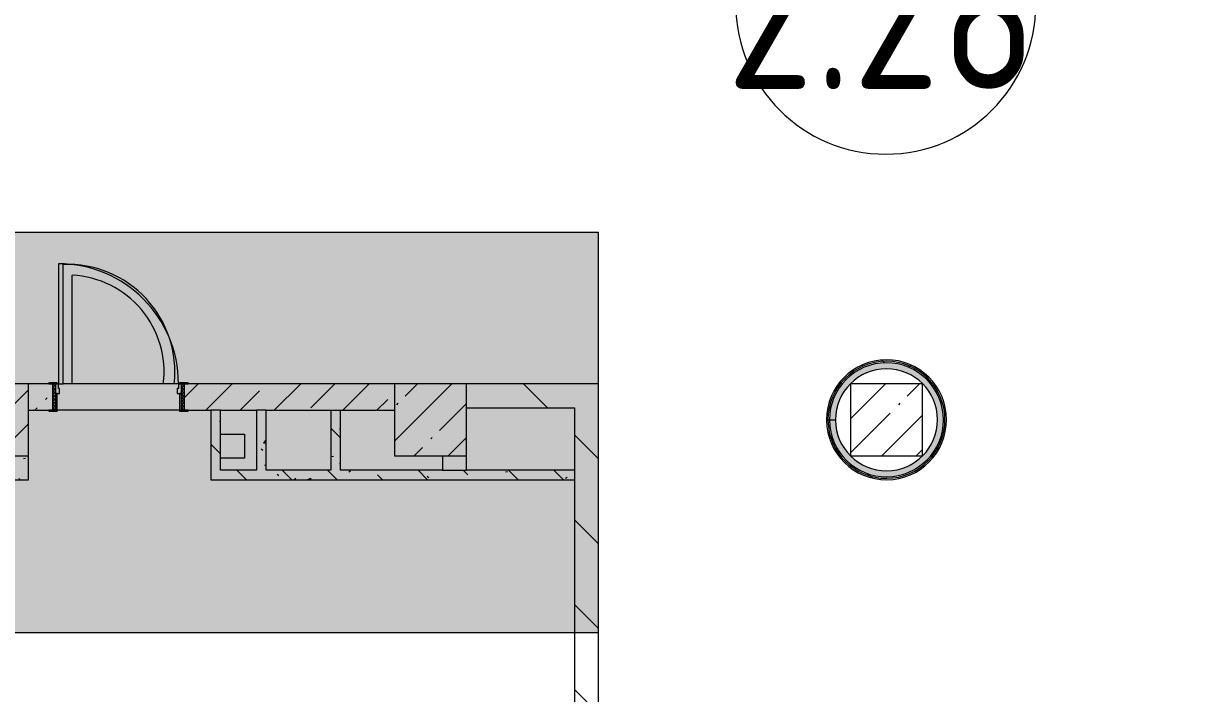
# Model space of a CAD drawing. Header units: millimetres. Extents: x 11693 to 241752, y -8553 to 29926.
# Drawn here: x 115860 to 125715, y 5321 to 10900 of the extents above; entities that cross this region are included whole.
import ezdxf

# ---------------------------------------------------------------- set-up
doc = ezdxf.new("R2010")
doc.units = ezdxf.units.MM
for name, color, linetype, lineweight in [('A-AREA-IDEN', 7, 'Continuous', 9), ('A-DETL', 7, 'Continuous', 5), ('A-WALL-2', 7, 'Continuous', 9), ('I-WALL-3', 7, 'Continuous', 5), ('S-COLS', 7, 'Continuous', 5)]:
    doc.layers.add(name, color=color, linetype=linetype, lineweight=lineweight)
doc.layers.add('A-DETL-GENF-2', color=7, linetype='Continuous', lineweight=9, true_color=0x4994b4, transparency=0.4)
for name, color, linetype, lineweight, true_color in [('A-DOOR-2', 7, 'Continuous', 5, 0xaaaaaa), ('A-DOOR-3', 7, 'Continuous', 5, 0xe2e2e2), ('A-DOOR-4', 7, 'Continuous', 5, 0x6f9cb0), ('A-DOOR-FRAM-2', 7, 'Continuous', 5, 0xe2e2e2), ('A-DOOR-FRAM-3', 7, 'Continuous', 5, 0xaaaaaa), ('A-DOOR-FRAM-4', 7, 'Continuous', 5, 0x6f9cb0), ('A-FLOR-2', 7, 'Continuous', 5, 0x6f9cb0), ('A-WALL-6', 7, 'Continuous', 9, 0x2b586c), ('I-WALL-1', 7, 'Continuous', 5, 0xe7e7e7), ('I-WALL-4', 7, 'Continuous', 5, 0x2b586c), ('I-WALL-5', 7, 'Continuous', 5, 0x787878), ('S-COLS-1', 7, 'Continuous', 5, 0x2b586c)]:
    doc.layers.add(name, color=color, linetype=linetype, lineweight=lineweight, true_color=true_color)
doc.styles.add('GOST Common_3', font='GOST_Common.ttf', dxfattribs={"width": 0.9, "height": 1250})
pattern_1 = [(135, (89739.8, 0), (-353.553, -353.553), [])]
pattern_2 = [(135, (89739.8, 0), (-377.171, -377.171), [533.4, -88.9, 17.78, -88.9]), (135, (89739.8, 376.94), (-377.171, -377.171), []), (50, (89739.8, 0), (637.6445, -55.787), [66.675, -733.425]), (355, (89739.8, 0), (-123.35, 668.699), [53.34, -586.74]), (100.451, (89792.95, -4.65), (514.299, 612.908), [56.665, -623.315]), (46.184, (89739.8, 177.8), (948.776, -147.15), [100.012, -1100.137]), (96.636, (89818.9, 165.5), (830.91, 865.997), [84.998, -934.973]), (351.184, (89739.8, 177.8), (830.918, 865.988), [80.01, -880.11]), (21, (89828.7, 133.35), (530.651, -357.928), [66.675, -733.425]), (326, (89828.7, 133.35), (216.308, 644.658), [53.34, -586.74]), (71.451, (89872.94, 103.5), (746.96, 286.724), [56.665, -623.315]), (37.5, (89739.81, 0), (10.8105, 295.9426), [16.764, -562.864, 16.764, -578.866, -588.962]), (37.5, (89739.81, 0), (10.8105, 295.9426), [-1175.258, 16.764, -572.198]), (7.5, (89739.8, 0), (233.869, 350.6318), [16.764, -322.834, 16.764, -549.529, -224.472]), (7.5, (89739.8, 0), (233.869, 350.6318), [-905.891, 16.764, -207.708]), (327.5, (89541.57, 0), (474.5678, -20.0513), [16.764, -205.486, 16.764, -676.656, -920.115]), (327.5, (89541.57, 0), (474.5678, -20.0513), [-915.67, 16.764, -903.351]), (317.5, (89452.67, 0), (518.452, 88.9934), [16.764, -272.161, 16.764, -443.738, -653.415]), (317.5, (89452.67, 0), (518.452, 88.9934), [-749.427, 16.764, -636.651])]
pattern_3 = [(45, (89739.8, 0), (-530.33, 530.33), []), (135, (89739.8, 0), (-530.33, -530.33), [])]

# ---------------------------------------------------------------- blocks, each defined once
blk = doc.blocks.new('BSC_Колонна _Прямоугольная - 600х600-23286269-Общий план 2 этажа с размещением фрагментов 2_1-2_7')
at = {"layer": 'S-COLS'}
h = blk.add_hatch(dxfattribs=at)
h.set_pattern_fill('FP_30', color=256, style=0, pattern_type=2)
h.set_pattern_definition([(45, (-29509.74, -7600), (-285.123, 285.123), []), (45, (-29224.6, -7600), (-285.123, 285.123), [504.031, -100.806, 16.764, -84.042])])
h.paths.add_polyline_path([(-300, -300), (300, -300), (300, 300), (-300, 300)])
at = {"layer": 'S-COLS-1'}
for p, q in [((300, 300), (-300, 300)), ((-300, 300), (-300, -300)), ((300, -300), (300, 300)), ((-300, -300), (300, -300))]:
    blk.add_line(p, q, dxfattribs=at)
blk = doc.blocks.new('BSC_Колонна _Прямоугольная - 600х600-V50-Общий план 2 этажа с размещением фрагментов 2_1-2_7')
at = {"layer": 'S-COLS'}
h = blk.add_hatch(dxfattribs=at)
h.set_pattern_fill('FP_53', color=256, style=0, pattern_type=2)
h.set_pattern_definition([(45, (-25860, -7600), (-285.123, 285.123), []), (45, (-25574.88, -7600), (-285.123, 285.123), [504.031, -100.806, 16.764, -84.042])])
h.paths.add_polyline_path([(-300, -300), (300, -300), (300, 300), (-300, 300)])
at = {"layer": 'S-COLS-1'}
for p, q in [((300, 300), (-300, 300)), ((-300, 300), (-300, -300)), ((300, -300), (300, 300)), ((-300, -300), (300, -300))]:
    blk.add_line(p, q, dxfattribs=at)
blk = doc.blocks.new('BSC_Колонна _Прямоугольная - 600х600-V67-Общий план 2 этажа с размещением фрагментов 2_1-2_7')
at = {"layer": 'S-COLS'}
h = blk.add_hatch(dxfattribs=at)
h.set_pattern_fill('FP_75', color=256, style=0, pattern_type=2)
h.set_pattern_definition([(45, (-33310, -7600), (-285.123, 285.123), []), (45, (-33024.88, -7600), (-285.123, 285.123), [504.031, -100.806, 16.764, -84.042])])
h.paths.add_polyline_path([(300, -300), (300, 300), (-300, 300), (-300, -300), (-29.3, -300)])
for p, q in [((300, 300), (-300, 300)), ((-300, 300), (-300, -300)), ((300, -300), (300, 300)), ((-300, -300), (300, -300))]:
    blk.add_line(p, q, dxfattribs=at)
blk = doc.blocks.new('110_Дверь_СКБ_1Ст_Внутренняя1 - Д-4к_п__1100x2100h_Артистические EI30-V127-Общий план 2 этажа с размещением фрагментов 2_1-2_7')
at = {"layer": 'A-DOOR-2'}
h = blk.add_hatch(dxfattribs=at)
h.set_pattern_fill('FP_17', color=256, style=0, pattern_type=2)
h.set_pattern_definition([(135, (1751.41, 174.685), (-14.14214, -14.14214), []), (225, (1751.41, 174.685), (14.14214, -14.14214), [])])
h.paths.add_polyline_path([(562.5, -110), (562.5, 110), (537.5, 110), (537.5, -110)])
at = {"layer": 'A-DOOR-3'}
h = blk.add_hatch(color=256, dxfattribs=at)
h.paths.add_polyline_path([(502.5, 30), (537.5, 30), (537.5, 110), (512.5, 110), (512.5, 70), (502.5, 70)])
h.paths.add_polyline_path([(-477.5, 30), (-477.5, 70), (-487.5, 70), (-487.5, 110), (-512.5, 110), (-512.5, 30)])
at = {"layer": 'A-DOOR-FRAM-2'}
for points in [[(-447.5, 110), (-447.5, 1110), (-487.5, 1110), (-487.5, 110)], [(-497.5, 110), (-497.5, 118), (-567.5, 118), (-567.5, 110)], [(592.5, 110), (592.5, 118), (522.5, 118), (522.5, 110)], [(-497.5, -110), (-497.5, 30), (-512.5, 30), (-512.5, -110)], [(537.5, -110), (537.5, 30), (522.5, 30), (522.5, -110)], [(-497.5, -118), (-497.5, -110), (-567.5, -110), (-567.5, -118)], [(592.5, -118), (592.5, -110), (522.5, -110), (522.5, -118)]]:
    blk.add_hatch(color=256, dxfattribs=at).paths.add_polyline_path(points)
at = {"layer": 'A-DOOR-FRAM-3'}
h = blk.add_hatch(dxfattribs=at)
h.set_pattern_fill('FP_18', color=256, style=0, pattern_type=2)
h.set_pattern_definition([(45, (-371.384, 174.685), (-14.1421, 14.1421), []), (135, (-371.384, 174.685), (-14.1421, -14.1421), [])])
h.paths.add_polyline_path([(-512.5, -110), (-512.5, 110), (-537.5, 110), (-537.5, -110)])
at = {"layer": 'A-DOOR-4'}
for p, q in [((-487.5, 1110), (-487.5, 110)), ((-447.5, 1110), (-487.5, 1110)), ((-447.5, 110), (-447.5, 1110)), ((-487.5, 110), (-447.5, 110))]:
    blk.add_line(p, q, dxfattribs=at)
blk.add_arc((-487.5, 110), 1000, 360, 90, dxfattribs=at)
at = {"layer": 'A-DOOR-FRAM-4'}
for p, q in [((-497.5, 118), (-567.5, 118)), ((-567.5, 118), (-567.5, 110)), ((-567.5, 110), (-497.5, 110)), ((-512.5, 110), (-537.5, 110)), ((-537.5, 110), (-537.5, -110)), ((-487.5, 110), (-512.5, 110)), ((-512.5, 110), (-512.5, 30)), ((-512.5, -110), (-512.5, 110)), ((-497.5, 110), (-512.5, 110)), ((-512.5, 110), (-512.5, 109)), ((-512.5, 109), (-497.5, 109)), ((-497.5, 110), (-497.5, 118)), ((-497.5, 109), (-497.5, 110)), ((-487.5, 70), (-487.5, 110)), ((512.5, 110), (512.5, 70)), ((537.5, 110), (512.5, 110)), ((592.5, 118), (522.5, 118)), ((522.5, 118), (522.5, 110)), ((537.5, 110), (522.5, 110)), ((522.5, 110), (522.5, 109)), ((522.5, 110), (592.5, 110)), ((522.5, 109), (537.5, 109)), ((537.5, 30), (537.5, 110)), ((562.5, 110), (537.5, 110)), ((537.5, 110), (537.5, -110)), ((537.5, 109), (537.5, 110)), ((562.5, -110), (562.5, 110)), ((592.5, 110), (592.5, 118)), ((-512.5, 30), (-477.5, 30)), ((-497.5, 30), (-512.5, 30)), ((-512.5, 30), (-512.5, -110)), ((-497.5, -110), (-497.5, 30)), ((-477.5, 70), (-487.5, 70)), ((-477.5, 30), (-477.5, 70)), ((512.5, 70), (502.5, 70)), ((502.5, 70), (502.5, 30)), ((502.5, 30), (537.5, 30)), ((537.5, 30), (522.5, 30)), ((522.5, 30), (522.5, -110)), ((537.5, -110), (537.5, 30)), ((-497.5, -110), (-567.5, -110)), ((-567.5, -110), (-567.5, -118)), ((-567.5, -118), (-497.5, -118)), ((-537.5, -110), (-512.5, -110)), ((-512.5, -110), (-497.5, -110)), ((-497.5, -118), (-497.5, -110)), ((522.5, -110), (537.5, -110)), ((592.5, -110), (522.5, -110)), ((522.5, -110), (522.5, -118)), ((522.5, -118), (592.5, -118)), ((537.5, -110), (562.5, -110)), ((592.5, -118), (592.5, -110))]:
    blk.add_line(p, q, dxfattribs=at)
blk = doc.blocks.new('Марка_Помещения - Номер-25198446-Общий план 2 этажа с размещением фрагментов 2_1-2_7')
at = {"layer": 'A-AREA-IDEN'}
for start, end in [(360, 180), (180, 360)]:
    blk.add_arc((0, 0), 2.5, start, end, dxfattribs=at)

msp = doc.modelspace()

# ---------------------------------------------------------------- hatches: boundary and pattern name
at = {"layer": 'A-DETL-GENF-2'}
h = msp.add_hatch(color=256, dxfattribs=at)
h.paths.add_polyline_path([(155380.5, -100), (161610.5, -100), (161610.5, 7900), (155380.5, 7900), (155380.5, -45.4)])
h.paths.add_polyline_path([(109196.3, 5828), (120649.8, 5828), (120649.8, 9159), (98665.8, 9159), (98665.8, 5828), (101004.1, 5828)])
h.paths.add_polyline_path([(92812, 10900), (93999.8, 10900), (93999.8, 15358.1), (89471.8, 15358.1), (89471.8, 10900), (90763.9, 10900)])
h.paths.add_polyline_path([(103449.8, 10900), (109949.8, 10900), (109949.8, 15200), (103449.8, 15200), (103449.8, 13326.8)])
h.paths.add_polyline_path([(175269.8, 14480), (181689.8, 14480), (181689.8, 21558), (175269.8, 21558), (175269.8, 14542.4)])
h.paths.add_polyline_path([(163779.8, 22180), (163779.8, 27350), (160469.8, 27350), (160469.8, 22180), (162445.3, 22180)])
h.paths.add_polyline_path([(174489.8, 22600), (174489.8, 27350), (170809.8, 27350), (170809.8, 22600), (172685.5, 22600)])
at = {"layer": 'I-WALL-1'}
msp.add_hatch(color=256, dxfattribs=at).paths.add_polyline_path([(123072, 7125.5), (123147.7, 7135.2), (123220.9, 7156.9), (123289.7, 7190), (123367.5, 7248.5), (123407, 7286.9), (123452.6, 7348.2), (123487.7, 7415.9), (123511.5, 7488.5), (123523.4, 7563.9), (123523.1, 7640.2), (123510.6, 7715.5), (123486.1, 7787.8), (123449.6, 7856.3), (123404.3, 7916.2), (123349.1, 7968.9), (123286.1, 8012), (123217.1, 8044.6), (123143.7, 8065.6), (123067.9, 8074.7), (122991.6, 8071.4), (122916.9, 8056), (122845.5, 8028.8), (122779.5, 7990.6), (122720.4, 7942.2), (122651.7, 7856.3), (122629.1, 7820.5), (122599.2, 7750.2), (122580.9, 7676.1), (122574.8, 7600), (122624.8, 7600), (122630.9, 7671.7), (122649, 7741.4), (122678.6, 7807), (122718.9, 7866.7), (122768.7, 7918.7), (122826.5, 7961.6), (122890.7, 7994.1), (122959.5, 8015.3), (123030.9, 8024.6), (123102.8, 8021.7), (123173.2, 8006.7), (123240.1, 7980), (123301.5, 7942.5), (123355.7, 7895.1), (123401.1, 7839.2), (123436.4, 7776.5), (123460.7, 7708.7), (123473.1, 7637.8), (123473.4, 7565.8), (123461.6, 7494.8), (123437.9, 7426.8), (123403.1, 7363.8), (123349.7, 7300), (123286.4, 7248.5), (123243.3, 7221.6), (123176.7, 7194.4), (123106.4, 7178.8), (123020.5, 7177), (122963.1, 7183.9), (122894.1, 7204.6), (122813.1, 7248.5), (122749.8, 7301.1), (122721.2, 7330.5), (122680.4, 7389.8), (122650.3, 7455.2), (122631.5, 7524.7), (122624.8, 7596.4), (122574.8, 7595.9), (122581.6, 7519.9), (122600.5, 7445.9), (122631, 7375.9), (122672.3, 7311.7), (122731.4, 7248.5), (122782.8, 7207.1), (122849.2, 7169.4), (122920.8, 7142.9), (123020.5, 7127.3)])
at = {"layer": 'I-WALL-3'}
h = msp.add_hatch(dxfattribs=at)
h.set_pattern_fill('FP_169', color=256, style=0, pattern_type=2)
h.set_pattern_definition(pattern_3)
h.paths.add_polyline_path([(123053, 7100), (123131.1, 7106.7), (123207.2, 7125.4), (123279.4, 7155.8), (123346, 7197.1), (123405.4, 7248.5), (123455.8, 7308.2), (123496.4, 7375.2), (123532.5, 7475.2), (123544, 7524), (123549.8, 7602.1), (123543.3, 7680.2), (123524.7, 7756.3), (123477.4, 7856.3), (123453.3, 7895.3), (123402.2, 7954.7), (123342.5, 8005.4), (123275.6, 8046.1), (123203.1, 8075.9), (123126.9, 8094), (123020.5, 8097.7), (122970.6, 8093.7), (122894.5, 8075.3), (122822.2, 8045.2), (122755.4, 8004.1), (122695.9, 7953.2), (122645.1, 7893.5), (122604.2, 7826.7), (122574.2, 7754.3), (122556, 7678.1), (122549.8, 7600), (122562.3, 7600), (122568.6, 7678.1), (122587.3, 7754.2), (122637, 7856.3), (122659.8, 7892.5), (122711.7, 7951.2), (122772.4, 8000.8), (122840.1, 8040.1), (122913.4, 8068), (123020.5, 8085.1), (123068.4, 8087.1), (123146.2, 8077.9), (123221.5, 8056.3), (123292.4, 8022.9), (123357, 7978.6), (123413.6, 7924.5), (123463.9, 7856.3), (123497.6, 7792.8), (123522.7, 7718.5), (123535.6, 7641.3), (123532.5, 7541.6), (123523.7, 7485.5), (123499.2, 7411.1), (123463.2, 7341.5), (123416.4, 7278.7), (123360.2, 7224.1), (123296, 7179.2), (123225.4, 7145.2), (123150.3, 7123), (123072.5, 7113), (122994.2, 7115.7), (122917.4, 7130.8), (122843.9, 7158.1), (122775.8, 7196.8), (122712.4, 7248.5), (122662.4, 7304.1), (122620, 7370), (122588.7, 7441.9), (122569.3, 7517.8), (122562.3, 7595.8), (122549.8, 7595.7), (122556.6, 7517.7), (122575.6, 7441.6), (122606.1, 7369.5), (122647.6, 7303), (122698.9, 7243.8), (122758.9, 7193.4), (122826, 7152.9), (122898.6, 7123.4), (122974.9, 7105.6), (123020.5, 7102.4)])
h = msp.add_hatch(dxfattribs=at)
h.set_pattern_fill('FP_169', color=256, style=0, pattern_type=2)
h.set_pattern_definition(pattern_3)
h.paths.add_polyline_path([(123072.5, 7113), (123150.3, 7123), (123225.4, 7145.2), (123296, 7179.2), (123385.3, 7248.5), (123416.4, 7278.7), (123463.2, 7341.5), (123499.2, 7411.1), (123523.7, 7485.5), (123535.9, 7562.9), (123532.5, 7659.5), (123522.7, 7718.5), (123497.6, 7792.8), (123460.9, 7862), (123413.6, 7924.5), (123357, 7978.6), (123292.4, 8022.9), (123221.5, 8056.3), (123146.2, 8077.9), (123068.4, 8087.1), (122990.1, 8083.8), (122913.4, 8068), (122840.1, 8040.1), (122772.4, 8000.8), (122711.7, 7951.2), (122659.8, 7892.5), (122618, 7826.3), (122587.3, 7754.2), (122568.6, 7678.1), (122562.3, 7600), (122574.8, 7600), (122580.9, 7676.1), (122599.2, 7750.2), (122629.1, 7820.5), (122669.8, 7885), (122720.4, 7942.2), (122779.5, 7990.6), (122845.5, 8028.8), (122916.9, 8056), (123020.5, 8072.6), (123067.9, 8074.7), (123143.7, 8065.6), (123217.1, 8044.6), (123286.1, 8012), (123349.1, 7968.9), (123404.3, 7916.2), (123450.4, 7855.3), (123486.1, 7787.8), (123510.6, 7715.5), (123523.1, 7640.2), (123523.4, 7563.9), (123511.5, 7488.5), (123487.7, 7415.9), (123452.6, 7348.2), (123407, 7286.9), (123352.2, 7233.7), (123289.7, 7190), (123220.9, 7156.9), (123147.7, 7135.2), (123072, 7125.5), (122995.7, 7128.1), (122920.8, 7142.9), (122849.2, 7169.4), (122782.8, 7207.1), (122723.3, 7255), (122672.3, 7311.7), (122631, 7375.9), (122600.5, 7445.9), (122581.6, 7519.9), (122574.8, 7595.9), (122562.3, 7595.8), (122569.3, 7517.8), (122588.7, 7441.9), (122620, 7370), (122662.4, 7304.1), (122714.7, 7245.9), (122775.8, 7196.8), (122843.9, 7158.1), (122917.4, 7130.8), (123020.5, 7114.8)])
h = msp.add_hatch(dxfattribs=at)
h.set_pattern_fill('FP_57', color=256, style=0, pattern_type=2)
h.set_pattern_definition([(45, (89739.8, 0), (-285.123, 285.123), []), (45, (90024.94, 0), (-285.123, 285.123), [504.031, -100.806, 16.764, -84.042])])
h.paths.add_polyline_path([(115899.8, 7680), (116099.8, 7680), (116099.8, 7900), (115899.8, 7900)])
h.paths.add_polyline_path([(118949.6, 7680), (118949.6, 7900), (117199.8, 7900), (117199.8, 7680), (118412.4, 7680)])
h = msp.add_hatch(dxfattribs=at)
h.set_pattern_fill('FP_60', color=256, style=0, pattern_type=2)
h.set_pattern_definition(pattern_1)
h.paths.add_polyline_path([(120449.8, 7700), (120649.8, 7700), (120649.8, 7900), (119549.6, 7900), (119549.6, 7700)])
h = msp.add_hatch(dxfattribs=at)
h.set_pattern_fill('FP_60', color=256, style=0, pattern_type=2)
h.set_pattern_definition(pattern_1)
h.paths.add_polyline_path([(120449.8, 5828), (120649.8, 5828), (120649.8, 7700), (120449.8, 7700), (120449.8, 5858.3)])
h = msp.add_hatch(dxfattribs=at)
h.set_pattern_fill('FP_60', color=256, style=0, pattern_type=2)
h.set_pattern_definition(pattern_1)
h.paths.add_polyline_path([(120460.5, 100), (120649.8, 100), (120649.8, 5828), (120449.8, 5828), (120449.8, 100)])
at = {"layer": 'I-WALL-5'}
h = msp.add_hatch(dxfattribs=at)
h.set_pattern_fill('FP_68', color=256, style=0, pattern_type=2)
h.set_pattern_definition(pattern_2)
h.paths.add_polyline_path([(117499.8, 7100), (117499.8, 7680), (117419.8, 7680), (117419.8, 7100)])
h = msp.add_hatch(dxfattribs=at)
h.set_pattern_fill('FP_68', color=256, style=0, pattern_type=2)
h.set_pattern_definition(pattern_2)
h.paths.add_polyline_path([(117879.8, 7180), (117879.8, 7680), (117799.8, 7680), (117799.8, 7180)])
h = msp.add_hatch(dxfattribs=at)
h.set_pattern_fill('FP_68', color=256, style=0, pattern_type=2)
h.set_pattern_definition(pattern_2)
h.paths.add_polyline_path([(118499.6, 7180), (118499.6, 7680), (118419.6, 7680), (118419.6, 7180)])
h = msp.add_hatch(dxfattribs=at)
h.set_pattern_fill('FP_68', color=256, style=0, pattern_type=2)
h.set_pattern_definition(pattern_2)
h.paths.add_polyline_path([(115899.8, 7100), (115899.8, 7300), (115819.8, 7300), (115819.8, 7100)])
h = msp.add_hatch(dxfattribs=at)
h.set_pattern_fill('FP_68', color=256, style=0, pattern_type=2)
h.set_pattern_definition(pattern_2)
h.paths.add_polyline_path([(119436.5, 7100), (120449.8, 7100), (120449.8, 7180), (117499.8, 7180), (117499.8, 7100)])

# ---------------------------------------------------------------- linework, layer by layer
at = {"layer": 'A-DETL'}
for p, q in [((120649.8, 9159), (98665.8, 9159)), ((120649.8, 5828), (120649.8, 9159)), ((98665.8, 5828), (120649.8, 5828))]:
    msp.add_line(p, q, dxfattribs=at)
at = {"layer": 'A-FLOR-2'}
for p, q in [((116264.8, 7900), (116264.8, 8804)), ((117149.8, 7900), (116189.8, 7900)), ((117499.8, 7480), (117699.6, 7480)), ((117699.6, 7480), (117699.6, 7280)), ((117699.6, 7280), (117499.8, 7280))]:
    msp.add_line(p, q, dxfattribs=at)
for radius, start, end in [(895, 353.58484, 92.24174), (805, 352.86408, 87.15183)]:
    msp.add_arc((116224.8, 8000), radius, start, end, dxfattribs=at)
at = {"layer": 'A-WALL-2'}
for radius in [487.5, 475]:
    msp.add_arc((123049.8, 7600), radius, 180.49142, 180, dxfattribs=at)
at = {"layer": 'A-WALL-6'}
for p, q in [((117499.8, 7680), (117419.8, 7680)), ((117879.8, 7680), (117799.8, 7680)), ((119349.6, 7180), (119549.6, 7180))]:
    msp.add_line(p, q, dxfattribs=at)
at = {"layer": 'I-WALL-3'}
for p, q in [((120649.8, 100), (120649.8, 7900)), ((120449.8, 7700), (120449.8, 100)), ((122549.8, 7600), (122624.8, 7600)), ((122624.8, 7596.4), (122549.8, 7595.7))]:
    msp.add_line(p, q, dxfattribs=at)
for radius in [500, 425]:
    msp.add_arc((123049.8, 7600), radius, 180.49142, 180, dxfattribs=at)
at = {"layer": 'I-WALL-4'}
for p, q in [((116069.8, 7900), (115899.8, 7900)), ((118949.6, 7900), (117229.8, 7900)), ((120649.8, 7900), (119549.6, 7900)), ((119549.6, 7700), (120449.8, 7700)), ((115899.8, 7680), (116069.8, 7680)), ((117159.8, 7680), (116139.8, 7680)), ((117229.8, 7680), (117419.8, 7680)), ((117419.8, 7680), (117419.8, 7100)), ((117499.8, 7680), (117799.8, 7680)), ((117499.8, 7180), (117499.8, 7680)), ((117799.8, 7680), (117799.8, 7180)), ((117879.8, 7680), (118949.6, 7680)), ((117879.8, 7180), (117879.8, 7680)), ((118419.6, 7680), (118419.6, 7180)), ((118499.6, 7180), (118499.6, 7680)), ((115899.8, 7100), (115899.8, 7300)), ((119349.6, 7300), (119349.6, 7180)), ((119549.6, 7180), (119549.6, 7300)), ((114769.8, 7100), (115899.8, 7100)), ((117419.8, 7100), (120449.8, 7100)), ((117799.8, 7180), (117499.8, 7180)), ((118419.6, 7180), (117879.8, 7180)), ((119349.6, 7180), (118499.6, 7180)), ((120449.8, 7180), (119549.6, 7180))]:
    msp.add_line(p, q, dxfattribs=at)

# ---------------------------------------------------------------- block references
at = {"layer": 'A-AREA-IDEN', "xscale": 499.9999999999995, "yscale": 499.9999999999995, "zscale": 499.9999999999995}
msp.add_blockref('Марка_Помещения - Номер-25198446-Общий план 2 этажа с размещением фрагментов 2_1-2_7', (123044.1, 11062.6), dxfattribs=at)
at = {"layer": 'A-DOOR-4'}
msp.add_blockref('110_Дверь_СКБ_1Ст_Внутренняя1 - Д-4к_п__1100x2100h_Артистические EI30-V127-Общий план 2 этажа с размещением фрагментов 2_1-2_7', (116637.3, 7790), dxfattribs=at)
at = {"layer": 'S-COLS'}
msp.add_blockref('BSC_Колонна _Прямоугольная - 600х600-V67-Общий план 2 этажа с размещением фрагментов 2_1-2_7', (123049.8, 7600), dxfattribs=at)
at = {"layer": 'S-COLS-1'}
for name, p in [('BSC_Колонна _Прямоугольная - 600х600-V50-Общий план 2 этажа с размещением фрагментов 2_1-2_7', (115599.8, 7600)), ('BSC_Колонна _Прямоугольная - 600х600-23286269-Общий план 2 этажа с размещением фрагментов 2_1-2_7', (119249.6, 7600))]:
    msp.add_blockref(name, p, dxfattribs=at)

# ---------------------------------------------------------------- texts
at = {"layer": 'A-AREA-IDEN', "insert": (121715.5, 11605.4), "char_height": 1250, "width": 3318.986, "attachment_point": 1, "style": 'GOST Common_3'}
msp.add_mtext('2.28', dxfattribs=at)

doc.saveas('drawing.dxf')
